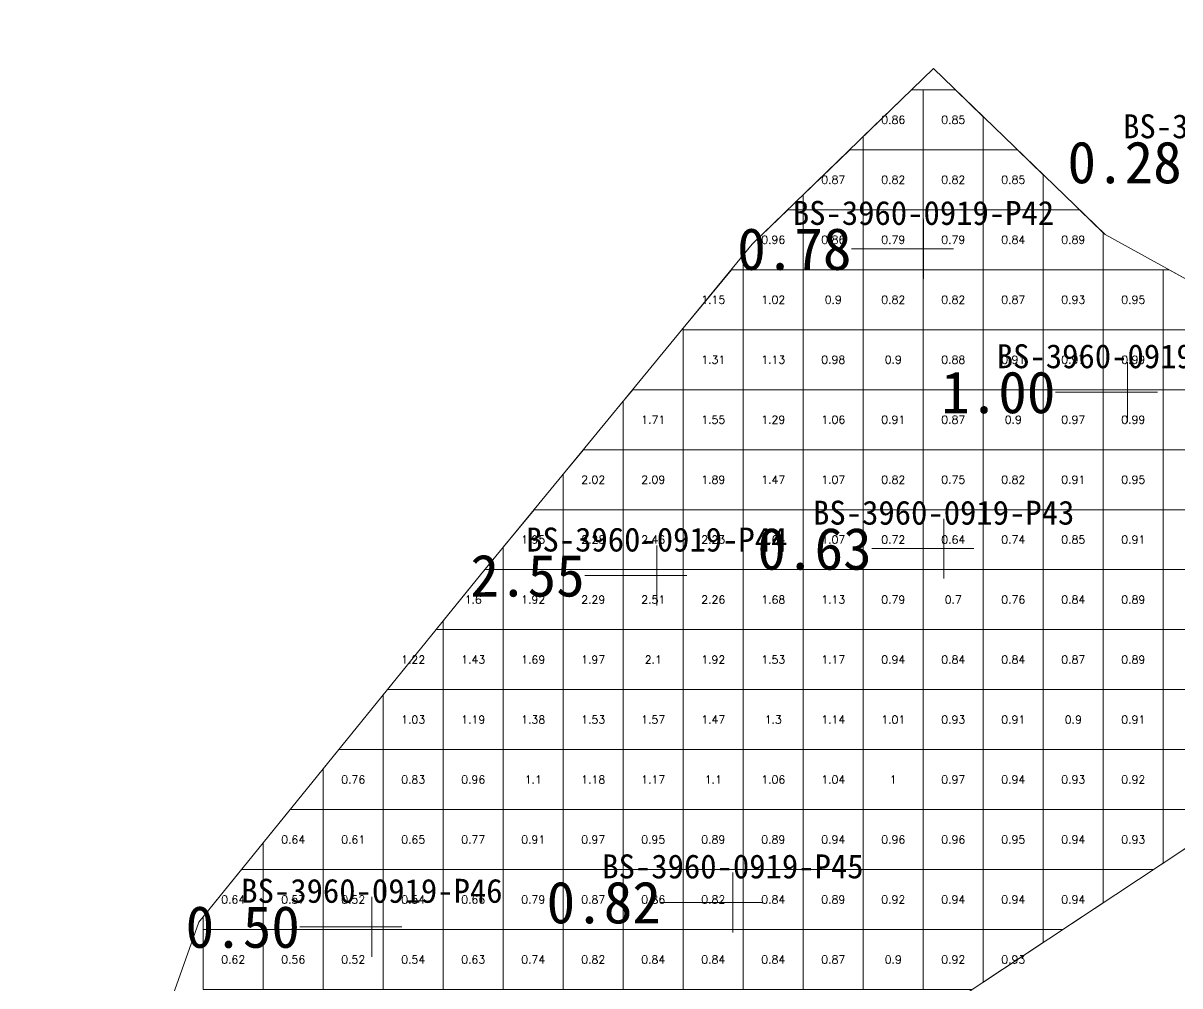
# Model space of a CAD drawing. Header units: inches. Extents: x 469979.2 to 470048.5, y 4349716 to 4349799.5.
# Drawn here: x 469979.32 to 469998.6, y 4349726.05 to 4349742.1 of the extents above; entities that cross this region are included whole.
import ezdxf
from ezdxf.enums import TextEntityAlignment as Align

# ---------------------------------------------------------------- set-up
doc = ezdxf.new("R2010")
doc.units = ezdxf.units.IN
doc.header["$MEASUREMENT"] = 0
for name, color, linetype, lineweight in [('点', 7, 'Continuous', 0), ('爆区方格网', 7, 'Continuous', 0), ('线条', 7, 'Continuous', 0), ('钻孔', 7, 'Continuous', 0)]:
    doc.layers.add(name, color=color, linetype=linetype, lineweight=lineweight)
doc.styles.add('3dmine_textStyle_2', font='txt.shx', dxfattribs={"height": 1, "bigfont": 'gbcbig.shx'})
doc.styles.add('3dmine_textStyle_3', font='', dxfattribs={"height": 1})
doc.styles.get('3dmine_textStyle_3').set_extended_font_data('SimSun-ExtB')

msp = doc.modelspace()

# ---------------------------------------------------------------- hatches: boundary and pattern name
at = {"layer": '钻孔', "linetype": 'Continuous', "lineweight": 0, "true_color": 0x00ffff, "extrusion": (0, 1, 0)}
for points in [[(-469995.324, 3949.89), (-469994.324, 3949.89), (-469994.324, 3960.89), (-469995.324, 3960.89)], [(-469995.661, 3949.839), (-469994.661, 3949.839), (-469994.661, 3960.839), (-469995.661, 3960.839)], [(-469992.148, 3949.709), (-469991.148, 3949.709), (-469991.148, 3960.709), (-469992.148, 3960.709)], [(-469986.132, 3950.341), (-469985.132, 3950.341), (-469985.132, 3961.341), (-469986.132, 3961.341)]]:
    msp.add_hatch(color=4, dxfattribs=at).paths.add_polyline_path(points, flags=0)
at = {"layer": '钻孔', "linetype": 'Continuous', "lineweight": 0, "true_color": 0x0000ff, "extrusion": (0, 1, 0)}
msp.add_hatch(color=5, dxfattribs=at).paths.add_polyline_path([(-469998.723, 3949.865), (-469997.723, 3949.865), (-469997.723, 3960.865), (-469998.723, 3960.865)], flags=0)
at = {"layer": '钻孔', "linetype": 'Continuous', "lineweight": 0, "true_color": 0xff0000, "extrusion": (0, 1, 0)}
msp.add_hatch(color=1, dxfattribs=at).paths.add_polyline_path([(-469990.879, 3950.139), (-469989.879, 3950.139), (-469989.879, 3961.139), (-469990.879, 3961.139)], flags=0)

# ---------------------------------------------------------------- linework, layer by layer
at = {"color": 4, "linetype": 'Continuous', "lineweight": 0, "true_color": 0x00ffff, "elevation": 3955.55}
msp.add_lwpolyline([(469981.939, 4349715.989), (469979.319, 4349718.857), (469979.319, 4349718.857), (469982.249, 4349727.115), (469986.942, 4349732.905), (469991.471, 4349738.415), (469994.49, 4349741.345), (469997.35, 4349738.576), (469998.986, 4349737.677), (470002.076, 4349739.66), (470004.151, 4349742.268), (470007.875, 4349739.742), (470008.312, 4349737.589), (470004.433, 4349733.597), (470000.499, 4349729.542), (469994.936, 4349725.857), (469995.557, 4349724.011), (469997.537, 4349721.806), (469997.264, 4349719.129), (469994.922, 4349716.71), (469991.967, 4349717.209), (469986.797, 4349716.795), (469983.848, 4349716.26), (469981.939, 4349715.989)], dxfattribs=at)
at = {"layer": '点', "color": 138, "linetype": 'Continuous', "lineweight": 0, "true_color": 0x004c4c}
for points, elevation in [([(469994.324, 4349737.837), (469994.324, 4349738.837)], 3960.89), ([(469994.824, 4349738.337), (469993.824, 4349738.337)], 3960.89), ([(469997.723, 4349735.448), (469997.723, 4349736.448)], 3960.865), ([(469998.223, 4349735.948), (469997.223, 4349735.948)], 3960.865), ([(469994.661, 4349732.84), (469994.661, 4349733.84)], 3960.839), ([(469989.879, 4349732.392), (469989.879, 4349733.392)], 3961.139), ([(469995.161, 4349733.34), (469994.161, 4349733.34)], 3960.839), ([(469990.379, 4349732.892), (469989.379, 4349732.892)], 3961.139), ([(469991.148, 4349726.943), (469991.148, 4349727.943)], 3960.709), ([(469985.132, 4349726.536), (469985.132, 4349727.536)], 3961.341), ([(469991.648, 4349727.443), (469990.648, 4349727.443)], 3960.709), ([(469985.632, 4349727.036), (469984.632, 4349727.036)], 3961.341)]:
    msp.add_lwpolyline(points, dxfattribs=dict(at, elevation=elevation))
at = {"layer": '爆区方格网', "color": 4, "linetype": 'Continuous', "lineweight": 0, "true_color": 0x00ffff, "elevation": 3961.273}
for points in [[(469994.32, 4349739.99), (469993.32, 4349739.99), (469993.32, 4349740.21), (469994.125, 4349740.99), (469994.32, 4349740.99), (469994.32, 4349739.99)], [(469995.32, 4349740.541), (469995.32, 4349739.99), (469994.32, 4349739.99), (469994.32, 4349740.99), (469994.856, 4349740.99), (469995.32, 4349740.541)], [(469993.32, 4349738.99), (469992.32, 4349738.99), (469992.32, 4349739.239), (469993.094, 4349739.99), (469993.32, 4349739.99), (469993.32, 4349738.99)], [(469994.32, 4349738.99), (469993.32, 4349738.99), (469993.32, 4349739.99), (469994.32, 4349739.99), (469994.32, 4349738.99)], [(469995.32, 4349738.99), (469994.32, 4349738.99), (469994.32, 4349739.99), (469995.32, 4349739.99), (469995.32, 4349738.99)], [(469996.32, 4349739.573), (469996.32, 4349738.99), (469995.32, 4349738.99), (469995.32, 4349739.99), (469995.889, 4349739.99), (469996.32, 4349739.573)], [(469992.32, 4349737.99), (469991.32, 4349737.99), (469991.32, 4349738.232), (469991.471, 4349738.415), (469992.064, 4349738.99), (469992.32, 4349738.99), (469992.32, 4349737.99)], [(469993.32, 4349737.99), (469992.32, 4349737.99), (469992.32, 4349738.99), (469993.32, 4349738.99), (469993.32, 4349737.99)], [(469994.32, 4349737.99), (469993.32, 4349737.99), (469993.32, 4349738.99), (469994.32, 4349738.99), (469994.32, 4349737.99)], [(469995.32, 4349737.99), (469994.32, 4349737.99), (469994.32, 4349738.99), (469995.32, 4349738.99), (469995.32, 4349737.99)], [(469996.32, 4349737.99), (469995.32, 4349737.99), (469995.32, 4349738.99), (469996.32, 4349738.99), (469996.32, 4349737.99)], [(469997.32, 4349738.605), (469997.32, 4349737.99), (469996.32, 4349737.99), (469996.32, 4349738.99), (469996.922, 4349738.99), (469997.32, 4349738.605)], [(469991.32, 4349736.99), (469990.32, 4349736.99), (469990.32, 4349737.015), (469991.122, 4349737.99), (469991.32, 4349737.99), (469991.32, 4349736.99)], [(469992.32, 4349736.99), (469991.32, 4349736.99), (469991.32, 4349737.99), (469992.32, 4349737.99), (469992.32, 4349736.99)], [(469993.32, 4349736.99), (469992.32, 4349736.99), (469992.32, 4349737.99), (469993.32, 4349737.99), (469993.32, 4349736.99)], [(469994.32, 4349736.99), (469993.32, 4349736.99), (469993.32, 4349737.99), (469994.32, 4349737.99), (469994.32, 4349736.99)], [(469995.32, 4349736.99), (469994.32, 4349736.99), (469994.32, 4349737.99), (469995.32, 4349737.99), (469995.32, 4349736.99)], [(469996.32, 4349736.99), (469995.32, 4349736.99), (469995.32, 4349737.99), (469996.32, 4349737.99), (469996.32, 4349736.99)], [(469997.32, 4349736.99), (469996.32, 4349736.99), (469996.32, 4349737.99), (469997.32, 4349737.99), (469997.32, 4349736.99)], [(469998.32, 4349736.99), (469997.32, 4349736.99), (469997.32, 4349737.99), (469998.32, 4349737.99), (469998.32, 4349736.99)], [(469998.986, 4349737.677), (469999.32, 4349737.891), (469999.32, 4349736.99), (469998.32, 4349736.99), (469998.32, 4349737.99), (469998.416, 4349737.99), (469998.986, 4349737.677)], [(469991.32, 4349735.99), (469990.32, 4349735.99), (469990.32, 4349736.99), (469991.32, 4349736.99), (469991.32, 4349735.99)], [(469992.32, 4349735.99), (469991.32, 4349735.99), (469991.32, 4349736.99), (469992.32, 4349736.99), (469992.32, 4349735.99)], [(469993.32, 4349735.99), (469992.32, 4349735.99), (469992.32, 4349736.99), (469993.32, 4349736.99), (469993.32, 4349735.99)], [(469994.32, 4349735.99), (469993.32, 4349735.99), (469993.32, 4349736.99), (469994.32, 4349736.99), (469994.32, 4349735.99)], [(469995.32, 4349735.99), (469994.32, 4349735.99), (469994.32, 4349736.99), (469995.32, 4349736.99), (469995.32, 4349735.99)], [(469996.32, 4349735.99), (469995.32, 4349735.99), (469995.32, 4349736.99), (469996.32, 4349736.99), (469996.32, 4349735.99)], [(469997.32, 4349735.99), (469996.32, 4349735.99), (469996.32, 4349736.99), (469997.32, 4349736.99), (469997.32, 4349735.99)], [(469998.32, 4349735.99), (469997.32, 4349735.99), (469997.32, 4349736.99), (469998.32, 4349736.99), (469998.32, 4349735.99)], [(469999.32, 4349735.99), (469998.32, 4349735.99), (469998.32, 4349736.99), (469999.32, 4349736.99), (469999.32, 4349735.99)], [(469990.32, 4349734.99), (469989.32, 4349734.99), (469989.32, 4349735.799), (469989.478, 4349735.99), (469990.32, 4349735.99), (469990.32, 4349734.99)], [(469991.32, 4349734.99), (469990.32, 4349734.99), (469990.32, 4349735.99), (469991.32, 4349735.99), (469991.32, 4349734.99)], [(469992.32, 4349734.99), (469991.32, 4349734.99), (469991.32, 4349735.99), (469992.32, 4349735.99), (469992.32, 4349734.99)], [(469993.32, 4349734.99), (469992.32, 4349734.99), (469992.32, 4349735.99), (469993.32, 4349735.99), (469993.32, 4349734.99)], [(469994.32, 4349734.99), (469993.32, 4349734.99), (469993.32, 4349735.99), (469994.32, 4349735.99), (469994.32, 4349734.99)], [(469995.32, 4349734.99), (469994.32, 4349734.99), (469994.32, 4349735.99), (469995.32, 4349735.99), (469995.32, 4349734.99)], [(469996.32, 4349734.99), (469995.32, 4349734.99), (469995.32, 4349735.99), (469996.32, 4349735.99), (469996.32, 4349734.99)], [(469997.32, 4349734.99), (469996.32, 4349734.99), (469996.32, 4349735.99), (469997.32, 4349735.99), (469997.32, 4349734.99)], [(469998.32, 4349734.99), (469997.32, 4349734.99), (469997.32, 4349735.99), (469998.32, 4349735.99), (469998.32, 4349734.99)], [(469999.32, 4349734.99), (469998.32, 4349734.99), (469998.32, 4349735.99), (469999.32, 4349735.99), (469999.32, 4349734.99)], [(469989.32, 4349733.99), (469988.32, 4349733.99), (469988.32, 4349734.582), (469988.656, 4349734.99), (469989.32, 4349734.99), (469989.32, 4349733.99)], [(469990.32, 4349733.99), (469989.32, 4349733.99), (469989.32, 4349734.99), (469990.32, 4349734.99), (469990.32, 4349733.99)], [(469991.32, 4349733.99), (469990.32, 4349733.99), (469990.32, 4349734.99), (469991.32, 4349734.99), (469991.32, 4349733.99)], [(469992.32, 4349733.99), (469991.32, 4349733.99), (469991.32, 4349734.99), (469992.32, 4349734.99), (469992.32, 4349733.99)], [(469993.32, 4349733.99), (469992.32, 4349733.99), (469992.32, 4349734.99), (469993.32, 4349734.99), (469993.32, 4349733.99)], [(469994.32, 4349733.99), (469993.32, 4349733.99), (469993.32, 4349734.99), (469994.32, 4349734.99), (469994.32, 4349733.99)], [(469995.32, 4349733.99), (469994.32, 4349733.99), (469994.32, 4349734.99), (469995.32, 4349734.99), (469995.32, 4349733.99)], [(469996.32, 4349733.99), (469995.32, 4349733.99), (469995.32, 4349734.99), (469996.32, 4349734.99), (469996.32, 4349733.99)], [(469997.32, 4349733.99), (469996.32, 4349733.99), (469996.32, 4349734.99), (469997.32, 4349734.99), (469997.32, 4349733.99)], [(469998.32, 4349733.99), (469997.32, 4349733.99), (469997.32, 4349734.99), (469998.32, 4349734.99), (469998.32, 4349733.99)], [(469999.32, 4349733.99), (469998.32, 4349733.99), (469998.32, 4349734.99), (469999.32, 4349734.99), (469999.32, 4349733.99)], [(469988.32, 4349732.99), (469987.32, 4349732.99), (469987.32, 4349733.365), (469987.834, 4349733.99), (469988.32, 4349733.99), (469988.32, 4349732.99)], [(469989.32, 4349732.99), (469988.32, 4349732.99), (469988.32, 4349733.99), (469989.32, 4349733.99), (469989.32, 4349732.99)], [(469990.32, 4349732.99), (469989.32, 4349732.99), (469989.32, 4349733.99), (469990.32, 4349733.99), (469990.32, 4349732.99)], [(469991.32, 4349732.99), (469990.32, 4349732.99), (469990.32, 4349733.99), (469991.32, 4349733.99), (469991.32, 4349732.99)], [(469992.32, 4349732.99), (469991.32, 4349732.99), (469991.32, 4349733.99), (469992.32, 4349733.99), (469992.32, 4349732.99)], [(469993.32, 4349732.99), (469992.32, 4349732.99), (469992.32, 4349733.99), (469993.32, 4349733.99), (469993.32, 4349732.99)], [(469994.32, 4349732.99), (469993.32, 4349732.99), (469993.32, 4349733.99), (469994.32, 4349733.99), (469994.32, 4349732.99)], [(469995.32, 4349732.99), (469994.32, 4349732.99), (469994.32, 4349733.99), (469995.32, 4349733.99), (469995.32, 4349732.99)], [(469996.32, 4349732.99), (469995.32, 4349732.99), (469995.32, 4349733.99), (469996.32, 4349733.99), (469996.32, 4349732.99)], [(469997.32, 4349732.99), (469996.32, 4349732.99), (469996.32, 4349733.99), (469997.32, 4349733.99), (469997.32, 4349732.99)], [(469998.32, 4349732.99), (469997.32, 4349732.99), (469997.32, 4349733.99), (469998.32, 4349733.99), (469998.32, 4349732.99)], [(469999.32, 4349732.99), (469998.32, 4349732.99), (469998.32, 4349733.99), (469999.32, 4349733.99), (469999.32, 4349732.99)], [(469987.32, 4349731.99), (469986.32, 4349731.99), (469986.32, 4349732.138), (469986.942, 4349732.905), (469987.012, 4349732.99), (469987.32, 4349732.99), (469987.32, 4349731.99)], [(469988.32, 4349731.99), (469987.32, 4349731.99), (469987.32, 4349732.99), (469988.32, 4349732.99), (469988.32, 4349731.99)], [(469989.32, 4349731.99), (469988.32, 4349731.99), (469988.32, 4349732.99), (469989.32, 4349732.99), (469989.32, 4349731.99)], [(469990.32, 4349731.99), (469989.32, 4349731.99), (469989.32, 4349732.99), (469990.32, 4349732.99), (469990.32, 4349731.99)], [(469991.32, 4349731.99), (469990.32, 4349731.99), (469990.32, 4349732.99), (469991.32, 4349732.99), (469991.32, 4349731.99)], [(469992.32, 4349731.99), (469991.32, 4349731.99), (469991.32, 4349732.99), (469992.32, 4349732.99), (469992.32, 4349731.99)], [(469993.32, 4349731.99), (469992.32, 4349731.99), (469992.32, 4349732.99), (469993.32, 4349732.99), (469993.32, 4349731.99)], [(469994.32, 4349731.99), (469993.32, 4349731.99), (469993.32, 4349732.99), (469994.32, 4349732.99), (469994.32, 4349731.99)], [(469995.32, 4349731.99), (469994.32, 4349731.99), (469994.32, 4349732.99), (469995.32, 4349732.99), (469995.32, 4349731.99)], [(469996.32, 4349731.99), (469995.32, 4349731.99), (469995.32, 4349732.99), (469996.32, 4349732.99), (469996.32, 4349731.99)], [(469997.32, 4349731.99), (469996.32, 4349731.99), (469996.32, 4349732.99), (469997.32, 4349732.99), (469997.32, 4349731.99)], [(469998.32, 4349731.99), (469997.32, 4349731.99), (469997.32, 4349732.99), (469998.32, 4349732.99), (469998.32, 4349731.99)], [(469999.32, 4349731.99), (469998.32, 4349731.99), (469998.32, 4349732.99), (469999.32, 4349732.99), (469999.32, 4349731.99)], [(469986.32, 4349730.99), (469985.39, 4349730.99), (469986.201, 4349731.99), (469986.32, 4349731.99), (469986.32, 4349730.99)], [(469987.32, 4349730.99), (469986.32, 4349730.99), (469986.32, 4349731.99), (469987.32, 4349731.99), (469987.32, 4349730.99)], [(469988.32, 4349730.99), (469987.32, 4349730.99), (469987.32, 4349731.99), (469988.32, 4349731.99), (469988.32, 4349730.99)], [(469989.32, 4349730.99), (469988.32, 4349730.99), (469988.32, 4349731.99), (469989.32, 4349731.99), (469989.32, 4349730.99)], [(469990.32, 4349730.99), (469989.32, 4349730.99), (469989.32, 4349731.99), (469990.32, 4349731.99), (469990.32, 4349730.99)], [(469991.32, 4349730.99), (469990.32, 4349730.99), (469990.32, 4349731.99), (469991.32, 4349731.99), (469991.32, 4349730.99)], [(469992.32, 4349730.99), (469991.32, 4349730.99), (469991.32, 4349731.99), (469992.32, 4349731.99), (469992.32, 4349730.99)], [(469993.32, 4349730.99), (469992.32, 4349730.99), (469992.32, 4349731.99), (469993.32, 4349731.99), (469993.32, 4349730.99)], [(469994.32, 4349730.99), (469993.32, 4349730.99), (469993.32, 4349731.99), (469994.32, 4349731.99), (469994.32, 4349730.99)], [(469995.32, 4349730.99), (469994.32, 4349730.99), (469994.32, 4349731.99), (469995.32, 4349731.99), (469995.32, 4349730.99)], [(469996.32, 4349730.99), (469995.32, 4349730.99), (469995.32, 4349731.99), (469996.32, 4349731.99), (469996.32, 4349730.99)], [(469997.32, 4349730.99), (469996.32, 4349730.99), (469996.32, 4349731.99), (469997.32, 4349731.99), (469997.32, 4349730.99)], [(469998.32, 4349730.99), (469997.32, 4349730.99), (469997.32, 4349731.99), (469998.32, 4349731.99), (469998.32, 4349730.99)], [(469999.32, 4349730.99), (469998.32, 4349730.99), (469998.32, 4349731.99), (469999.32, 4349731.99), (469999.32, 4349730.99)], [(469986.32, 4349729.99), (469985.32, 4349729.99), (469985.32, 4349730.904), (469985.39, 4349730.99), (469986.32, 4349730.99), (469986.32, 4349729.99)], [(469987.32, 4349729.99), (469986.32, 4349729.99), (469986.32, 4349730.99), (469987.32, 4349730.99), (469987.32, 4349729.99)], [(469988.32, 4349729.99), (469987.32, 4349729.99), (469987.32, 4349730.99), (469988.32, 4349730.99), (469988.32, 4349729.99)], [(469989.32, 4349729.99), (469988.32, 4349729.99), (469988.32, 4349730.99), (469989.32, 4349730.99), (469989.32, 4349729.99)], [(469990.32, 4349729.99), (469989.32, 4349729.99), (469989.32, 4349730.99), (469990.32, 4349730.99), (469990.32, 4349729.99)], [(469991.32, 4349729.99), (469990.32, 4349729.99), (469990.32, 4349730.99), (469991.32, 4349730.99), (469991.32, 4349729.99)], [(469992.32, 4349729.99), (469991.32, 4349729.99), (469991.32, 4349730.99), (469992.32, 4349730.99), (469992.32, 4349729.99)], [(469993.32, 4349729.99), (469992.32, 4349729.99), (469992.32, 4349730.99), (469993.32, 4349730.99), (469993.32, 4349729.99)], [(469994.32, 4349729.99), (469993.32, 4349729.99), (469993.32, 4349730.99), (469994.32, 4349730.99), (469994.32, 4349729.99)], [(469995.32, 4349729.99), (469994.32, 4349729.99), (469994.32, 4349730.99), (469995.32, 4349730.99), (469995.32, 4349729.99)], [(469996.32, 4349729.99), (469995.32, 4349729.99), (469995.32, 4349730.99), (469996.32, 4349730.99), (469996.32, 4349729.99)], [(469997.32, 4349729.99), (469996.32, 4349729.99), (469996.32, 4349730.99), (469997.32, 4349730.99), (469997.32, 4349729.99)], [(469998.32, 4349729.99), (469997.32, 4349729.99), (469997.32, 4349730.99), (469998.32, 4349730.99), (469998.32, 4349729.99)], [(469999.32, 4349729.99), (469998.32, 4349729.99), (469998.32, 4349730.99), (469999.32, 4349730.99), (469999.32, 4349729.99)], [(469985.32, 4349728.99), (469984.32, 4349728.99), (469984.32, 4349729.671), (469984.579, 4349729.99), (469985.32, 4349729.99), (469985.32, 4349728.99)], [(469986.32, 4349728.99), (469985.32, 4349728.99), (469985.32, 4349729.99), (469986.32, 4349729.99), (469986.32, 4349728.99)], [(469987.32, 4349728.99), (469986.32, 4349728.99), (469986.32, 4349729.99), (469987.32, 4349729.99), (469987.32, 4349728.99)], [(469988.32, 4349728.99), (469987.32, 4349728.99), (469987.32, 4349729.99), (469988.32, 4349729.99), (469988.32, 4349728.99)], [(469989.32, 4349728.99), (469988.32, 4349728.99), (469988.32, 4349729.99), (469989.32, 4349729.99), (469989.32, 4349728.99)], [(469990.32, 4349728.99), (469989.32, 4349728.99), (469989.32, 4349729.99), (469990.32, 4349729.99), (469990.32, 4349728.99)], [(469991.32, 4349728.99), (469990.32, 4349728.99), (469990.32, 4349729.99), (469991.32, 4349729.99), (469991.32, 4349728.99)], [(469992.32, 4349728.99), (469991.32, 4349728.99), (469991.32, 4349729.99), (469992.32, 4349729.99), (469992.32, 4349728.99)], [(469993.32, 4349728.99), (469992.32, 4349728.99), (469992.32, 4349729.99), (469993.32, 4349729.99), (469993.32, 4349728.99)], [(469994.32, 4349728.99), (469993.32, 4349728.99), (469993.32, 4349729.99), (469994.32, 4349729.99), (469994.32, 4349728.99)], [(469995.32, 4349728.99), (469994.32, 4349728.99), (469994.32, 4349729.99), (469995.32, 4349729.99), (469995.32, 4349728.99)], [(469996.32, 4349728.99), (469995.32, 4349728.99), (469995.32, 4349729.99), (469996.32, 4349729.99), (469996.32, 4349728.99)], [(469997.32, 4349728.99), (469996.32, 4349728.99), (469996.32, 4349729.99), (469997.32, 4349729.99), (469997.32, 4349728.99)], [(469998.32, 4349728.99), (469997.32, 4349728.99), (469997.32, 4349729.99), (469998.32, 4349729.99), (469998.32, 4349728.99)], [(469999.32, 4349728.99), (469998.32, 4349728.99), (469998.32, 4349729.99), (469999.32, 4349729.99), (469999.32, 4349728.99)], [(469984.32, 4349727.99), (469983.32, 4349727.99), (469983.32, 4349728.437), (469983.769, 4349728.99), (469984.32, 4349728.99), (469984.32, 4349727.99)], [(469985.32, 4349727.99), (469984.32, 4349727.99), (469984.32, 4349728.99), (469985.32, 4349728.99), (469985.32, 4349727.99)], [(469986.32, 4349727.99), (469985.32, 4349727.99), (469985.32, 4349728.99), (469986.32, 4349728.99), (469986.32, 4349727.99)], [(469987.32, 4349727.99), (469986.32, 4349727.99), (469986.32, 4349728.99), (469987.32, 4349728.99), (469987.32, 4349727.99)], [(469988.32, 4349727.99), (469987.32, 4349727.99), (469987.32, 4349728.99), (469988.32, 4349728.99), (469988.32, 4349727.99)], [(469989.32, 4349727.99), (469988.32, 4349727.99), (469988.32, 4349728.99), (469989.32, 4349728.99), (469989.32, 4349727.99)], [(469990.32, 4349727.99), (469989.32, 4349727.99), (469989.32, 4349728.99), (469990.32, 4349728.99), (469990.32, 4349727.99)], [(469991.32, 4349727.99), (469990.32, 4349727.99), (469990.32, 4349728.99), (469991.32, 4349728.99), (469991.32, 4349727.99)], [(469992.32, 4349727.99), (469991.32, 4349727.99), (469991.32, 4349728.99), (469992.32, 4349728.99), (469992.32, 4349727.99)], [(469993.32, 4349727.99), (469992.32, 4349727.99), (469992.32, 4349728.99), (469993.32, 4349728.99), (469993.32, 4349727.99)], [(469994.32, 4349727.99), (469993.32, 4349727.99), (469993.32, 4349728.99), (469994.32, 4349728.99), (469994.32, 4349727.99)], [(469995.32, 4349727.99), (469994.32, 4349727.99), (469994.32, 4349728.99), (469995.32, 4349728.99), (469995.32, 4349727.99)], [(469996.32, 4349727.99), (469995.32, 4349727.99), (469995.32, 4349728.99), (469996.32, 4349728.99), (469996.32, 4349727.99)], [(469997.32, 4349727.99), (469996.32, 4349727.99), (469996.32, 4349728.99), (469997.32, 4349728.99), (469997.32, 4349727.99)], [(469998.32, 4349728.099), (469998.156, 4349727.99), (469997.32, 4349727.99), (469997.32, 4349728.99), (469998.32, 4349728.99), (469998.32, 4349728.099)], [(469999.32, 4349728.761), (469998.32, 4349728.099), (469998.32, 4349728.99), (469999.32, 4349728.99), (469999.32, 4349728.761)], [(469983.32, 4349726.99), (469982.32, 4349726.99), (469982.32, 4349727.203), (469982.958, 4349727.99), (469983.32, 4349727.99), (469983.32, 4349726.99)], [(469984.32, 4349726.99), (469983.32, 4349726.99), (469983.32, 4349727.99), (469984.32, 4349727.99), (469984.32, 4349726.99)], [(469985.32, 4349726.99), (469984.32, 4349726.99), (469984.32, 4349727.99), (469985.32, 4349727.99), (469985.32, 4349726.99)], [(469986.32, 4349726.99), (469985.32, 4349726.99), (469985.32, 4349727.99), (469986.32, 4349727.99), (469986.32, 4349726.99)], [(469987.32, 4349726.99), (469986.32, 4349726.99), (469986.32, 4349727.99), (469987.32, 4349727.99), (469987.32, 4349726.99)], [(469988.32, 4349726.99), (469987.32, 4349726.99), (469987.32, 4349727.99), (469988.32, 4349727.99), (469988.32, 4349726.99)], [(469989.32, 4349726.99), (469988.32, 4349726.99), (469988.32, 4349727.99), (469989.32, 4349727.99), (469989.32, 4349726.99)], [(469990.32, 4349726.99), (469989.32, 4349726.99), (469989.32, 4349727.99), (469990.32, 4349727.99), (469990.32, 4349726.99)], [(469991.32, 4349726.99), (469990.32, 4349726.99), (469990.32, 4349727.99), (469991.32, 4349727.99), (469991.32, 4349726.99)], [(469992.32, 4349726.99), (469991.32, 4349726.99), (469991.32, 4349727.99), (469992.32, 4349727.99), (469992.32, 4349726.99)], [(469993.32, 4349726.99), (469992.32, 4349726.99), (469992.32, 4349727.99), (469993.32, 4349727.99), (469993.32, 4349726.99)], [(469994.32, 4349726.99), (469993.32, 4349726.99), (469993.32, 4349727.99), (469994.32, 4349727.99), (469994.32, 4349726.99)], [(469995.32, 4349726.99), (469994.32, 4349726.99), (469994.32, 4349727.99), (469995.32, 4349727.99), (469995.32, 4349726.99)], [(469996.32, 4349726.99), (469995.32, 4349726.99), (469995.32, 4349727.99), (469996.32, 4349727.99), (469996.32, 4349726.99)], [(469997.32, 4349727.437), (469996.646, 4349726.99), (469996.32, 4349726.99), (469996.32, 4349727.99), (469997.32, 4349727.99), (469997.32, 4349727.437)], [(469983.32, 4349725.99), (469982.32, 4349725.99), (469982.32, 4349726.99), (469983.32, 4349726.99), (469983.32, 4349725.99)], [(469984.32, 4349725.99), (469983.32, 4349725.99), (469983.32, 4349726.99), (469984.32, 4349726.99), (469984.32, 4349725.99)], [(469985.32, 4349725.99), (469984.32, 4349725.99), (469984.32, 4349726.99), (469985.32, 4349726.99), (469985.32, 4349725.99)], [(469986.32, 4349725.99), (469985.32, 4349725.99), (469985.32, 4349726.99), (469986.32, 4349726.99), (469986.32, 4349725.99)], [(469987.32, 4349725.99), (469986.32, 4349725.99), (469986.32, 4349726.99), (469987.32, 4349726.99), (469987.32, 4349725.99)], [(469988.32, 4349725.99), (469987.32, 4349725.99), (469987.32, 4349726.99), (469988.32, 4349726.99), (469988.32, 4349725.99)], [(469989.32, 4349725.99), (469988.32, 4349725.99), (469988.32, 4349726.99), (469989.32, 4349726.99), (469989.32, 4349725.99)], [(469990.32, 4349725.99), (469989.32, 4349725.99), (469989.32, 4349726.99), (469990.32, 4349726.99), (469990.32, 4349725.99)], [(469991.32, 4349725.99), (469990.32, 4349725.99), (469990.32, 4349726.99), (469991.32, 4349726.99), (469991.32, 4349725.99)], [(469992.32, 4349725.99), (469991.32, 4349725.99), (469991.32, 4349726.99), (469992.32, 4349726.99), (469992.32, 4349725.99)], [(469993.32, 4349725.99), (469992.32, 4349725.99), (469992.32, 4349726.99), (469993.32, 4349726.99), (469993.32, 4349725.99)], [(469994.32, 4349725.99), (469993.32, 4349725.99), (469993.32, 4349726.99), (469994.32, 4349726.99), (469994.32, 4349725.99)], [(469995.32, 4349726.112), (469995.136, 4349725.99), (469994.32, 4349725.99), (469994.32, 4349726.99), (469995.32, 4349726.99), (469995.32, 4349726.112)], [(469996.32, 4349726.775), (469995.32, 4349726.112), (469995.32, 4349726.99), (469996.32, 4349726.99), (469996.32, 4349726.775)]]:
    msp.add_lwpolyline(points, dxfattribs=at)
at = {"layer": '线条', "color": 138, "linetype": 'Continuous', "lineweight": 0, "true_color": 0x004c4c}
for points, elevation in [([(469994.324, 4349738.337), (469994.324, 4349738.337), (469994.324, 4349738.337)], 3960.89), ([(469997.723, 4349735.948), (469997.723, 4349735.948), (469997.723, 4349735.948)], 3960.865), ([(469994.661, 4349733.34), (469994.661, 4349733.34), (469994.661, 4349733.34)], 3960.839), ([(469989.879, 4349732.892), (469989.879, 4349732.892), (469989.879, 4349732.892)], 3961.139), ([(469991.148, 4349727.443), (469991.148, 4349727.443), (469991.148, 4349727.443)], 3960.709), ([(469985.132, 4349727.036), (469985.132, 4349727.036), (469985.132, 4349727.036)], 3961.341)]:
    msp.add_lwpolyline(points, dxfattribs=dict(at, elevation=elevation))
at = {"layer": '钻孔', "color": 4, "linetype": 'Continuous', "lineweight": 0, "true_color": 0x00ffff}
for points, elevation in [([(469994.324, 4349738.337), (469993.124, 4349738.337)], 3960.89), ([(469994.324, 4349738.337), (469993.124, 4349738.337)], 3949.89), ([(469994.661, 4349733.34), (469993.461, 4349733.34)], 3960.839), ([(469994.661, 4349733.34), (469993.461, 4349733.34)], 3949.839), ([(469991.148, 4349727.443), (469989.948, 4349727.443)], 3960.709), ([(469991.148, 4349727.443), (469989.948, 4349727.443)], 3949.709), ([(469985.132, 4349727.036), (469983.932, 4349727.036)], 3961.341), ([(469985.132, 4349727.036), (469983.932, 4349727.036)], 3950.341)]:
    msp.add_lwpolyline(points, dxfattribs=dict(at, elevation=elevation))
at = {"layer": '钻孔', "color": 5, "linetype": 'Continuous', "lineweight": 0, "true_color": 0x0000ff}
for elevation in [3960.865, 3949.865]:
    msp.add_lwpolyline([(469997.723, 4349735.948), (469996.523, 4349735.948)], dxfattribs=dict(at, elevation=elevation))
at = {"layer": '钻孔', "color": 1, "linetype": 'Continuous', "lineweight": 0, "true_color": 0xff0000}
for elevation in [3961.139, 3950.139]:
    msp.add_lwpolyline([(469989.879, 4349732.892), (469988.679, 4349732.892)], dxfattribs=dict(at, elevation=elevation))

# ---------------------------------------------------------------- texts
at = {"color": 4, "linetype": 'Continuous', "lineweight": 0, "true_color": 0x00ffff, "style": '3dmine_textStyle_2'}
for s, height, p in [('0.86', 0.1333, (469993.82, 4349740.49, 3961.273)), ('0.85', 0.1333, (469994.82, 4349740.49, 3961.273)), ('0.87', 0.1333, (469992.82, 4349739.49, 3961.273)), ('0.82', 0.1333, (469993.82, 4349739.49, 3961.273)), ('0.82', 0.1333, (469994.82, 4349739.49, 3961.273)), ('0.85', 0.1333, (469995.82, 4349739.49, 3961.273)), ('0.96', 0.1333, (469991.82, 4349738.49, 3961.273)), ('0.86', 0.1333, (469992.82, 4349738.49, 3961.273)), ('0.79', 0.1333, (469993.82, 4349738.49, 3961.273)), ('0.79', 0.1333, (469994.82, 4349738.49, 3961.273)), ('0.84', 0.1333, (469995.82, 4349738.49, 3961.273)), ('0.89', 0.1333, (469996.82, 4349738.49, 3961.273)), ('1.15', 0.1333, (469990.82, 4349737.49, 3961.273)), ('1.02', 0.1333, (469991.82, 4349737.49, 3961.273)), ('0.9', 0.1333, (469992.82, 4349737.49, 3961.273)), ('0.82', 0.1333, (469993.82, 4349737.49, 3961.273)), ('0.82', 0.1333, (469994.82, 4349737.49, 3961.273)), ('0.87', 0.1333, (469995.82, 4349737.49, 3961.273)), ('0.93', 0.1333, (469996.82, 4349737.49, 3961.273)), ('0.95', 0.1333, (469997.82, 4349737.49, 3961.273)), ('1.31', 0.1333, (469990.82, 4349736.49, 3961.273)), ('1.13', 0.1333, (469991.82, 4349736.49, 3961.273)), ('0.98', 0.1333, (469992.82, 4349736.49, 3961.273)), ('0.9', 0.1333, (469993.82, 4349736.49, 3961.273)), ('0.88', 0.1333, (469994.82, 4349736.49, 3961.273)), ('0.91', 0.1333, (469995.82, 4349736.49, 3961.273)), ('0.97', 0.1333, (469996.82, 4349736.49, 3961.273)), ('0.99', 0.1333, (469997.82, 4349736.49, 3961.273)), ('1.71', 0.1333, (469989.82, 4349735.49, 3961.273)), ('1.55', 0.1333, (469990.82, 4349735.49, 3961.273)), ('1.29', 0.1333, (469991.82, 4349735.49, 3961.273)), ('1.06', 0.1333, (469992.82, 4349735.49, 3961.273)), ('0.91', 0.1333, (469993.82, 4349735.49, 3961.273)), ('0.87', 0.1333, (469994.82, 4349735.49, 3961.273)), ('0.9', 0.1333, (469995.82, 4349735.49, 3961.273)), ('0.97', 0.1333, (469996.82, 4349735.49, 3961.273)), ('0.99', 0.1333, (469997.82, 4349735.49, 3961.273)), ('2.02', 0.1333, (469988.82, 4349734.49, 3961.273)), ('2.09', 0.1333, (469989.82, 4349734.49, 3961.273)), ('1.89', 0.1333, (469990.82, 4349734.49, 3961.273)), ('1.47', 0.1333, (469991.82, 4349734.49, 3961.273)), ('1.07', 0.1333, (469992.82, 4349734.49, 3961.273)), ('0.82', 0.1333, (469993.82, 4349734.49, 3961.273)), ('0.75', 0.1333, (469994.82, 4349734.49, 3961.273)), ('0.82', 0.1333, (469995.82, 4349734.49, 3961.273)), ('0.91', 0.1333, (469996.82, 4349734.49, 3961.273)), ('0.95', 0.1333, (469997.82, 4349734.49, 3961.273)), ('1.95', 0.1333, (469987.82, 4349733.49, 3961.273)), ('2.28', 0.1333, (469988.82, 4349733.49, 3961.273)), ('2.46', 0.1333, (469989.82, 4349733.49, 3961.273)), ('2.23', 0.1333, (469990.82, 4349733.49, 3961.273)), ('1.64', 0.1333, (469991.82, 4349733.49, 3961.273)), ('1.07', 0.1333, (469992.82, 4349733.49, 3961.273)), ('0.72', 0.1333, (469993.82, 4349733.49, 3961.273)), ('0.64', 0.1333, (469994.82, 4349733.49, 3961.273)), ('0.74', 0.1333, (469995.82, 4349733.49, 3961.273)), ('0.85', 0.1333, (469996.82, 4349733.49, 3961.273)), ('0.91', 0.1333, (469997.82, 4349733.49, 3961.273)), ('1.6', 0.1333, (469986.82, 4349732.49, 3961.273)), ('1.92', 0.1333, (469987.82, 4349732.49, 3961.273)), ('2.29', 0.1333, (469988.82, 4349732.49, 3961.273)), ('2.51', 0.1333, (469989.82, 4349732.49, 3961.273)), ('2.26', 0.1333, (469990.82, 4349732.49, 3961.273)), ('1.68', 0.1333, (469991.82, 4349732.49, 3961.273)), ('1.13', 0.1333, (469992.82, 4349732.49, 3961.273)), ('0.79', 0.1333, (469993.82, 4349732.49, 3961.273)), ('0.7', 0.1333, (469994.82, 4349732.49, 3961.273)), ('0.76', 0.1333, (469995.82, 4349732.49, 3961.273)), ('0.84', 0.1333, (469996.82, 4349732.49, 3961.273)), ('0.89', 0.1333, (469997.82, 4349732.49, 3961.273)), ('1.22', 0.1333, (469985.82, 4349731.49, 3961.273)), ('1.43', 0.1333, (469986.82, 4349731.49, 3961.273)), ('1.69', 0.1333, (469987.82, 4349731.49, 3961.273)), ('1.97', 0.1333, (469988.82, 4349731.49, 3961.273)), ('2.1', 0.1333, (469989.82, 4349731.49, 3961.273)), ('1.92', 0.1333, (469990.82, 4349731.49, 3961.273)), ('1.53', 0.1333, (469991.82, 4349731.49, 3961.273)), ('1.17', 0.1333, (469992.82, 4349731.49, 3961.273)), ('0.94', 0.1333, (469993.82, 4349731.49, 3961.273)), ('0.84', 0.1333, (469994.82, 4349731.49, 3961.273)), ('0.84', 0.1333, (469995.82, 4349731.49, 3961.273)), ('0.87', 0.1333, (469996.82, 4349731.49, 3961.273)), ('0.89', 0.1333, (469997.82, 4349731.49, 3961.273)), ('1.03', 0.1333, (469985.82, 4349730.49, 3961.273)), ('1.19', 0.1333, (469986.82, 4349730.49, 3961.273)), ('1.38', 0.1333, (469987.82, 4349730.49, 3961.273)), ('1.53', 0.1333, (469988.82, 4349730.49, 3961.273)), ('1.57', 0.1333, (469989.82, 4349730.49, 3961.273)), ('1.47', 0.1333, (469990.82, 4349730.49, 3961.273)), ('1.3', 0.1333, (469991.82, 4349730.49, 3961.273)), ('1.14', 0.1333, (469992.82, 4349730.49, 3961.273)), ('1.01', 0.1333, (469993.82, 4349730.49, 3961.273)), ('0.93', 0.1333, (469994.82, 4349730.49, 3961.273)), ('0.91', 0.1333, (469995.82, 4349730.49, 3961.273)), ('0.9', 0.1333, (469996.82, 4349730.49, 3961.273)), ('0.91', 0.1333, (469997.82, 4349730.49, 3961.273)), ('0.76', 0.1333, (469984.82, 4349729.49, 3961.273)), ('0.83', 0.1333, (469985.82, 4349729.49, 3961.273)), ('0.96', 0.1333, (469986.82, 4349729.49, 3961.273)), ('1.1', 0.1333, (469987.82, 4349729.49, 3961.273)), ('1.18', 0.1333, (469988.82, 4349729.49, 3961.273)), ('1.17', 0.1333, (469989.82, 4349729.49, 3961.273)), ('1.1', 0.1333, (469990.82, 4349729.49, 3961.273)), ('1.06', 0.1333, (469991.82, 4349729.49, 3961.273)), ('1.04', 0.1333, (469992.82, 4349729.49, 3961.273)), ('1', 0.133, (469993.82, 4349729.49, 3961.273)), ('0.97', 0.1333, (469994.82, 4349729.49, 3961.273)), ('0.94', 0.1333, (469995.82, 4349729.49, 3961.273)), ('0.93', 0.1333, (469996.82, 4349729.49, 3961.273)), ('0.92', 0.1333, (469997.82, 4349729.49, 3961.273)), ('0.64', 0.1333, (469983.82, 4349728.49, 3961.273)), ('0.61', 0.1333, (469984.82, 4349728.49, 3961.273)), ('0.65', 0.1333, (469985.82, 4349728.49, 3961.273)), ('0.77', 0.1333, (469986.82, 4349728.49, 3961.273)), ('0.91', 0.1333, (469987.82, 4349728.49, 3961.273)), ('0.97', 0.1333, (469988.82, 4349728.49, 3961.273)), ('0.95', 0.1333, (469989.82, 4349728.49, 3961.273)), ('0.89', 0.1333, (469990.82, 4349728.49, 3961.273)), ('0.89', 0.1333, (469991.82, 4349728.49, 3961.273)), ('0.94', 0.1333, (469992.82, 4349728.49, 3961.273)), ('0.96', 0.1333, (469993.82, 4349728.49, 3961.273)), ('0.96', 0.1333, (469994.82, 4349728.49, 3961.273)), ('0.95', 0.1333, (469995.82, 4349728.49, 3961.273)), ('0.94', 0.1333, (469996.82, 4349728.49, 3961.273)), ('0.93', 0.1333, (469997.82, 4349728.49, 3961.273)), ('0.64', 0.1333, (469982.82, 4349727.49, 3961.273)), ('0.57', 0.1333, (469983.82, 4349727.49, 3961.273)), ('0.52', 0.1333, (469984.82, 4349727.49, 3961.273)), ('0.54', 0.1333, (469985.82, 4349727.49, 3961.273)), ('0.66', 0.1333, (469986.82, 4349727.49, 3961.273)), ('0.79', 0.1333, (469987.82, 4349727.49, 3961.273)), ('0.87', 0.1333, (469988.82, 4349727.49, 3961.273)), ('0.86', 0.1333, (469989.82, 4349727.49, 3961.273)), ('0.82', 0.1333, (469990.82, 4349727.49, 3961.273)), ('0.84', 0.1333, (469991.82, 4349727.49, 3961.273)), ('0.89', 0.1333, (469992.82, 4349727.49, 3961.273)), ('0.92', 0.1333, (469993.82, 4349727.49, 3961.273)), ('0.94', 0.1333, (469994.82, 4349727.49, 3961.273)), ('0.94', 0.1333, (469995.82, 4349727.49, 3961.273)), ('0.94', 0.1333, (469996.82, 4349727.49, 3961.273)), ('0.62', 0.1333, (469982.82, 4349726.49, 3961.273)), ('0.56', 0.1333, (469983.82, 4349726.49, 3961.273)), ('0.52', 0.1333, (469984.82, 4349726.49, 3961.273)), ('0.54', 0.1333, (469985.82, 4349726.49, 3961.273)), ('0.63', 0.1333, (469986.82, 4349726.49, 3961.273)), ('0.74', 0.1333, (469987.82, 4349726.49, 3961.273)), ('0.82', 0.1333, (469988.82, 4349726.49, 3961.273)), ('0.84', 0.1333, (469989.82, 4349726.49, 3961.273)), ('0.84', 0.1333, (469990.82, 4349726.49, 3961.273)), ('0.84', 0.1333, (469991.82, 4349726.49, 3961.273)), ('0.87', 0.1333, (469992.82, 4349726.49, 3961.273)), ('0.9', 0.1333, (469993.82, 4349726.49, 3961.273)), ('0.92', 0.1333, (469994.82, 4349726.49, 3961.273)), ('0.93', 0.1333, (469995.82, 4349726.49, 3961.273))]:
    msp.add_text(s, height=height, dxfattribs=at).set_placement(p, align=Align.MIDDLE_CENTER)
at = {"layer": '钻孔', "color": 138, "linetype": 'Continuous', "lineweight": 0, "true_color": 0x004c4c, "style": '3dmine_textStyle_3'}
for s, p in [('BS-3960-0919-P40', (469999.828, 4349740.181, 3960.87)), ('BS-3960-0919-P42', (469994.324, 4349738.737, 3960.89)), ('BS-3960-0919-P41', (469997.723, 4349736.348, 3960.865)), ('BS-3960-0919-P43', (469994.661, 4349733.74, 3960.839)), ('BS-3960-0919-P44', (469989.879, 4349733.292, 3961.139)), ('BS-3960-0919-P45', (469991.148, 4349727.843, 3960.709)), ('BS-3960-0919-P46', (469985.132, 4349727.436, 3961.341))]:
    msp.add_text(s, height=0.4, dxfattribs=at).set_placement(p, align=Align.CENTER)
at = {"layer": '钻孔', "color": 8, "linetype": 'Continuous', "lineweight": 0, "true_color": 0x808080, "style": '3dmine_textStyle_3'}
msp.add_text('0.28', height=0.7, dxfattribs=at).set_placement((469998.628, 4349739.781, 3955.37), align=Align.MIDDLE_RIGHT)
at = {"layer": '钻孔', "color": 4, "linetype": 'Continuous', "lineweight": 0, "true_color": 0x00ffff, "style": '3dmine_textStyle_3'}
for s, p in [('0.78', (469993.124, 4349738.337, 3955.39)), ('0.63', (469993.461, 4349733.34, 3955.339)), ('0.82', (469989.948, 4349727.443, 3955.209)), ('0.50', (469983.932, 4349727.036, 3955.841))]:
    msp.add_text(s, height=0.7, dxfattribs=at).set_placement(p, align=Align.MIDDLE_RIGHT)
at = {"layer": '钻孔', "color": 5, "linetype": 'Continuous', "lineweight": 0, "true_color": 0x0000ff, "style": '3dmine_textStyle_3'}
msp.add_text('1.00', height=0.7, dxfattribs=at).set_placement((469996.523, 4349735.948, 3955.365), align=Align.MIDDLE_RIGHT)
at = {"layer": '钻孔', "color": 1, "linetype": 'Continuous', "lineweight": 0, "true_color": 0xff0000, "style": '3dmine_textStyle_3'}
msp.add_text('2.55', height=0.7, dxfattribs=at).set_placement((469988.679, 4349732.892, 3955.639), align=Align.MIDDLE_RIGHT)

doc.saveas('drawing.dxf')
